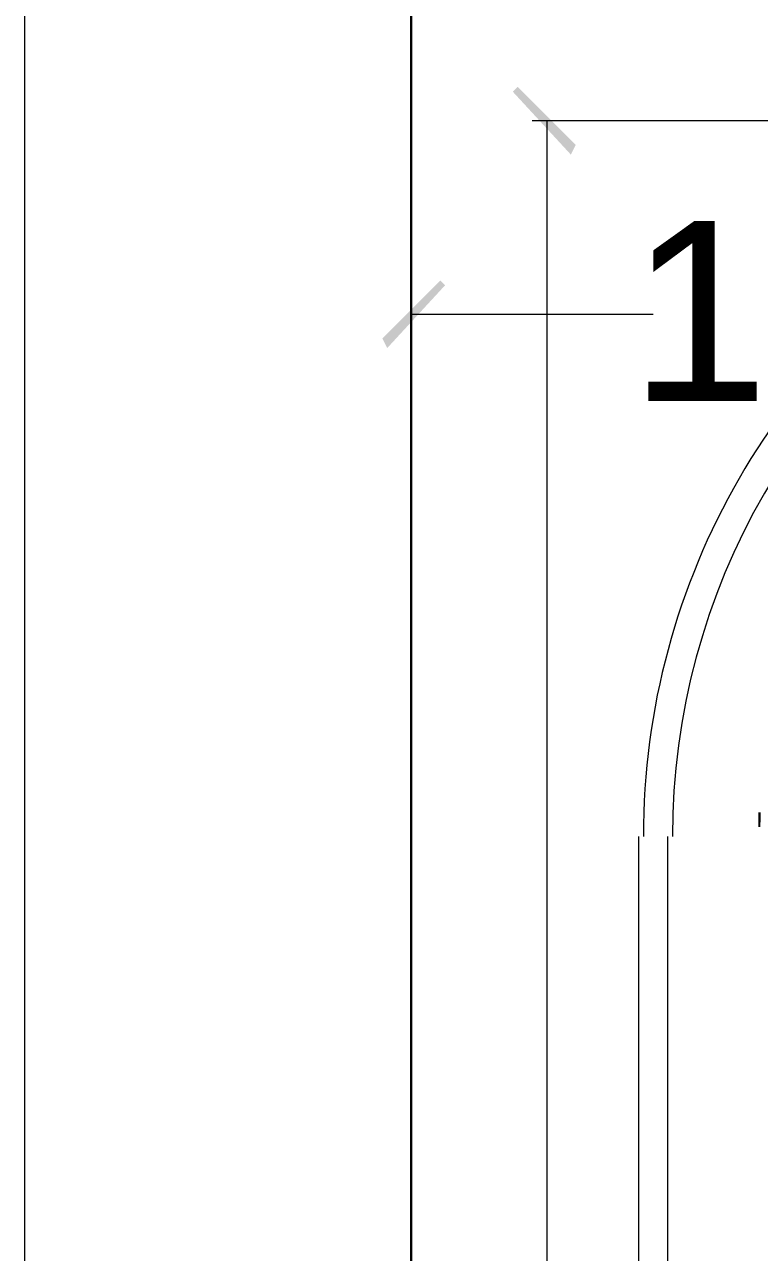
# Model space of a CAD drawing. Header units: inches. Extents: x 3324238 to 135265466, y -1036581 to 20094598.
# Drawn here: x 3353489.1 to 3353501.34, y -519261.42 to -519240.96 of the extents above; entities that cross this region are included whole.
import ezdxf

# ---------------------------------------------------------------- set-up
doc = ezdxf.new("R2010")
doc.units = ezdxf.units.IN
doc.header["$MEASUREMENT"] = 0
for name, color, linetype in [('PDF_Geometry', 7, 'Continuous'), ('PDF_Solid Fills', 7, 'Continuous'), ('PDF_Text', 1, 'Continuous')]:
    doc.layers.add(name, color=color, linetype=linetype)
doc.styles.add('PDF Arial', font='arial.ttf')

msp = doc.modelspace()

# ---------------------------------------------------------------- linework, layer by layer
at = {"layer": 'PDF_Geometry', "color": 9, "lineweight": 30, "true_color": 0xbababa}
msp.add_lwpolyline([(3353495.543, -519335.063), (3353495.543, -519212.272)], dxfattribs=at)
at = {"layer": 'PDF_Geometry', "color": 152, "lineweight": 13, "true_color": 0x006edd}
for points in [[(3353489.098, -519232.979), (3353489.098, -519278.502)], [(3353497.799, -519242.567), (3353497.799, -519283.255)], [(3353495.543, -519245.79), (3353499.572, -519245.79)]]:
    msp.add_lwpolyline(points, dxfattribs=at)
at = {"layer": 'PDF_Geometry', "color": 252, "lineweight": 13, "true_color": 0x979797}
for points in [[(3353511.255, -519242.567), (3353497.558, -519242.567)], [(3353495.543, -519253.363), (3353495.543, -519245.629)]]:
    msp.add_lwpolyline(points, dxfattribs=at)
at = {"layer": 'PDF_Geometry', "color": 32, "lineweight": 13, "true_color": 0xdd6e00}
msp.add_lwpolyline([(3353522.777, -519332.082), (3353522.777, -519254.491, 1.00015), (3353499.894, -519254.491)], format="xyb", dxfattribs=at)
at = {"layer": 'PDF_Geometry', "lineweight": 25}
msp.add_lwpolyline([(3353501.345, -519254.089), (3353501.345, -519254.169)], close=True, dxfattribs=at)
for points in [[(3353501.345, -519254.169), (3353501.345, -519254.25), (3353501.345, -519254.169), (3353501.345, -519254.089)], [(3353501.345, -519254.33), (3353501.345, -519254.25)]]:
    msp.add_lwpolyline(points, dxfattribs=at)
at = {"layer": 'PDF_Geometry', "color": 32, "lineweight": 13, "true_color": 0xdd6e00}
for points in [[(3353499.33, -519254.491), (3353499.33, -519332.082)], [(3353499.814, -519254.491), (3353499.814, -519332.082)]]:
    msp.add_lwpolyline(points, dxfattribs=at)
msp.add_arc((3353511.335, -519254.484), 11.925, 359.9618, 180.0382, dxfattribs=at)
at = {"layer": 'PDF_Solid Fills', "color": 152, "lineweight": 30, "true_color": 0x006edd, "transparency": 33554559}
for points in [[(3353498.283, -519242.97), (3353497.235, -519242.083), (3353497.316, -519242.003)], [(3353498.202, -519243.131), (3353498.283, -519242.97), (3353497.235, -519242.083)], [(3353496.027, -519245.226), (3353495.141, -519246.354), (3353495.06, -519246.193)], [(3353496.107, -519245.306), (3353496.027, -519245.226), (3353495.141, -519246.354)]]:
    msp.add_solid(points, dxfattribs=at)

# ---------------------------------------------------------------- texts
at = {"layer": 'PDF_Text', "lineweight": 30, "insert": (3353499.173, -519247.237), "char_height": 2.9991, "attachment_point": 7, "style": 'PDF Arial'}
msp.add_mtext('1\'-4"', dxfattribs=at)

doc.saveas('drawing.dxf')
